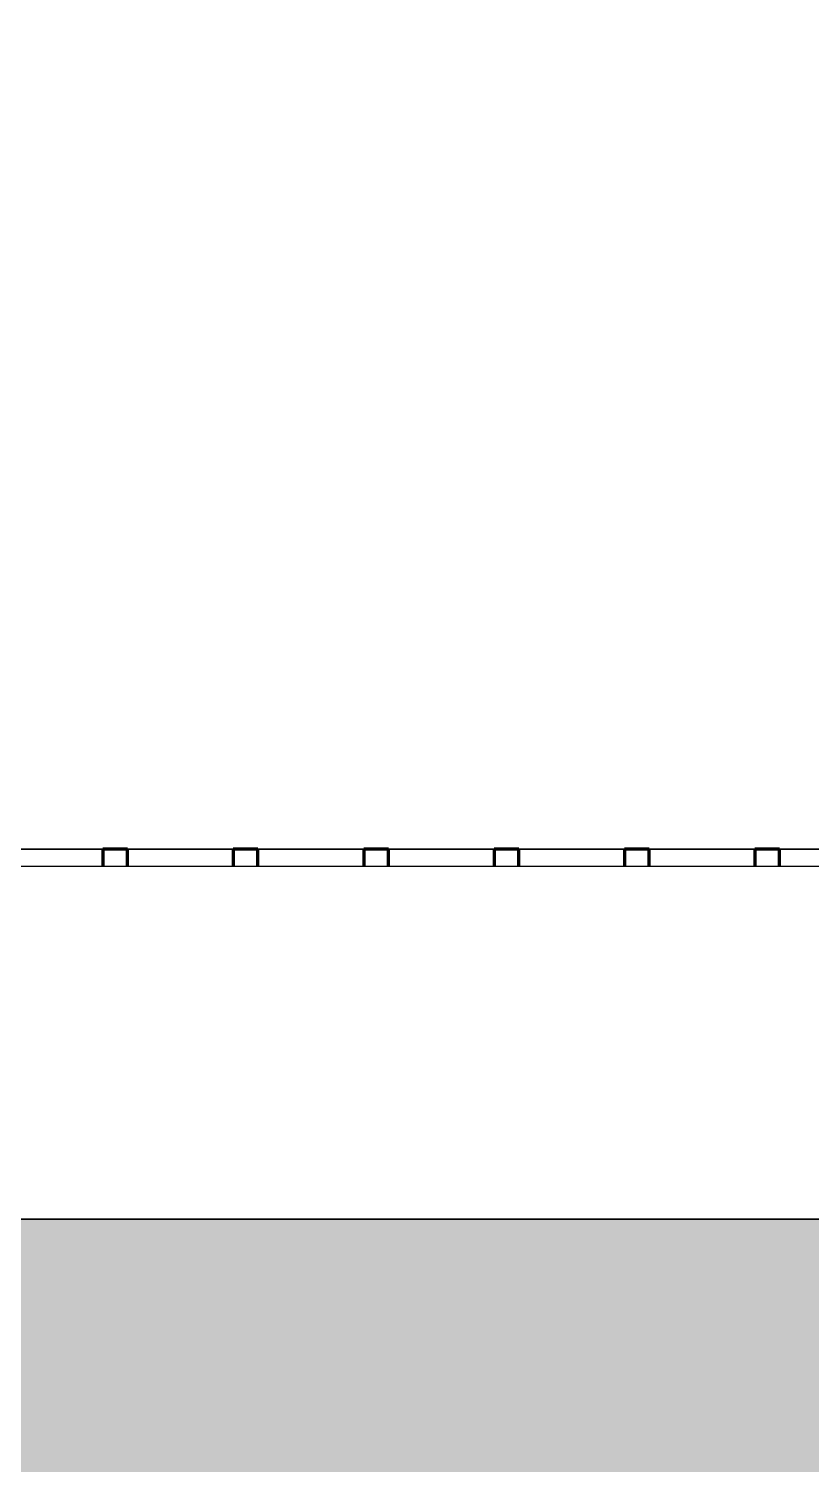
# Model space of a CAD drawing. Header units: millimetres. Extents: x -4391136 to -1798569, y -886572 to -291056.
# Drawn here: x -2112358.9 to -2112136.9, y -394760 to -394352.7 of the extents above; entities that cross this region are included whole.
import ezdxf

# ---------------------------------------------------------------- set-up
doc = ezdxf.new("R2010")
doc.units = ezdxf.units.MM
doc.set_wipeout_variables(frame=1)
for name, color, linetype in [('000 - CONCRETE_COL_CUT_COLOR_1', 7, 'Continuous'), ('000 - CONCRETE_COL_CUT_COLOR_5', 7, 'Continuous'), ('000 - CONCRETE_COL_HATCH_', 7, 'Continuous'), ('000 - CONCRETE_COL_WIPEOUT_', 7, 'Continuous'), ('000 - CONCRETE_WALL_MAIN_COLOR_1', 7, 'Continuous')]:
    doc.layers.add(name, color=color, linetype=linetype)

# ---------------------------------------------------------------- blocks, each defined once
blk = doc.blocks.new('DPA_Drainage Gutter_Landscape PP17_REV B - DPA_Drainage Gutter_Landscape PP17_REV B-36085769-ENTRANCE 2 - ENLARGE ELEVATION 2')
at = {"layer": '000 - CONCRETE_WALL_MAIN_COLOR_1', "color": 7}
for p, q in [((-494441.29, 101245), (-495036.26, 101245)), ((-495032.89, 101245), (-494437.91, 101245)), ((-494844.87, 101245), (-494846.11, 101245)), ((-494846.11, 101245), (-494816.11, 101245)), ((-494814.64, 101245), (-494844.63, 101245)), ((-494843.1, 101245), (-494844.57, 101245)), ((-494814.58, 101245), (-494844.57, 101245)), ((-494813.63, 101245), (-494843.1, 101245)), ((-494816.11, 101245), (-494814.64, 101245)), ((-494813.63, 101245), (-494814.58, 101245)), ((-494807.64, 101245), (-494809.11, 101245)), ((-494809.11, 101245), (-494779.12, 101245)), ((-494777.64, 101245), (-494807.64, 101245)), ((-494806.1, 101245), (-494807.58, 101245)), ((-494807.58, 101245), (-494777.58, 101245)), ((-494806.1, 101245), (-494776.1, 101245)), ((-494779.12, 101245), (-494777.64, 101245)), ((-494776.1, 101245), (-494777.58, 101245)), ((-494770.64, 101245), (-494772.12, 101245)), ((-494772.12, 101245), (-494742.12, 101245)), ((-494740.64, 101245), (-494770.64, 101245)), ((-494769.1, 101245), (-494770.58, 101245)), ((-494740.58, 101245), (-494770.58, 101245)), ((-494739.1, 101245), (-494769.1, 101245)), ((-494742.12, 101245), (-494740.64, 101245)), ((-494739.1, 101245), (-494740.58, 101245)), ((-494735.12, 101245), (-494705.12, 101245)), ((-494733.64, 101245), (-494735.12, 101245)), ((-494703.64, 101245), (-494733.64, 101245)), ((-494733.58, 101245), (-494732.1, 101245)), ((-494703.58, 101245), (-494733.58, 101245)), ((-494702.1, 101245), (-494732.1, 101245)), ((-494705.12, 101245), (-494703.64, 101245)), ((-494703.58, 101245), (-494702.1, 101245)), ((-494696.64, 101245), (-494698.12, 101245)), ((-494698.12, 101245), (-494668.12, 101245)), ((-494666.64, 101245), (-494696.64, 101245)), ((-494696.58, 101245), (-494666.58, 101245)), ((-494696.58, 101245), (-494695.1, 101245)), ((-494695.1, 101245), (-494665.1, 101245)), ((-494668.12, 101245), (-494666.64, 101245)), ((-494666.58, 101245), (-494665.1, 101245)), ((-494661.12, 101245), (-494631.12, 101245)), ((-494659.64, 101245), (-494661.12, 101245)), ((-494629.64, 101245), (-494659.64, 101245)), ((-494659.58, 101245), (-494658.1, 101245)), ((-494629.58, 101245), (-494659.58, 101245)), ((-494628.1, 101245), (-494658.1, 101245)), ((-494631.12, 101245), (-494629.64, 101245)), ((-494629.58, 101245), (-494628.1, 101245))]:
    blk.add_line(p, q, dxfattribs=at)
blk = doc.blocks.new('DPA_Drainage Gutter_Landscape PP17_REV B - DPA_Drainage Gutter_Landscape PP17_REV B-36085779-ENTRANCE 2 - ENLARGE ELEVATION 2')
at = {"layer": '000 - CONCRETE_WALL_MAIN_COLOR_1', "color": 7}
for p, q in [((-494446.99, 101245), (-494841.99, 101245)), ((-494841.99, 101245), (-494446.99, 101245)), ((-494446.99, 101245), (-494841.99, 101245)), ((-494841.99, 101245), (-494446.99, 101245)), ((-494446.99, 101245), (-494841.99, 101245)), ((-494841.99, 101245), (-494446.99, 101245)), ((-494446.99, 101245), (-494841.99, 101245)), ((-494841.99, 101245), (-494446.99, 101245)), ((-494446.99, 101245), (-494841.99, 101245)), ((-494841.99, 101245), (-494446.99, 101245)), ((-494446.99, 101245), (-494841.99, 101245)), ((-494841.99, 101245), (-494446.99, 101245)), ((-494446.99, 101245), (-494841.99, 101245)), ((-494841.99, 101245), (-494446.99, 101245)), ((-494446.99, 101245), (-494841.99, 101245)), ((-494841.99, 101245), (-494446.99, 101245)), ((-494446.99, 101245), (-494841.99, 101245)), ((-494841.99, 101245), (-494446.99, 101245)), ((-494446.99, 101245), (-494841.99, 101245)), ((-494841.99, 101245), (-494446.99, 101245)), ((-494446.99, 101245), (-494841.99, 101245)), ((-494841.99, 101245), (-494446.99, 101245)), ((-494446.99, 101245), (-494841.99, 101245)), ((-494841.99, 101245), (-494446.99, 101245)), ((-494446.99, 101245), (-494841.99, 101245)), ((-494841.99, 101245), (-494446.99, 101245)), ((-494446.99, 101245), (-494841.99, 101245)), ((-494841.99, 101245), (-494446.99, 101245)), ((-494446.99, 101245), (-494841.99, 101245)), ((-494841.99, 101245), (-494446.99, 101245)), ((-494645.49, 101245), (-494818.49, 101245)), ((-494818.49, 101245), (-494645.49, 101245)), ((-494818.49, 101245), (-494645.49, 101245)), ((-494645.49, 101245), (-494818.49, 101245)), ((-494645.49, 101245), (-494818.49, 101245)), ((-494818.49, 101245), (-494645.49, 101245)), ((-494645.49, 101245), (-494818.49, 101245)), ((-494818.49, 101245), (-494645.49, 101245)), ((-494645.49, 101245), (-494818.49, 101245)), ((-494818.49, 101245), (-494645.49, 101245)), ((-494645.49, 101245), (-494818.49, 101245)), ((-494818.49, 101245), (-494645.49, 101245)), ((-494645.49, 101245), (-494818.49, 101245)), ((-494818.49, 101245), (-494645.49, 101245)), ((-494645.49, 101245), (-494818.49, 101245)), ((-494818.49, 101245), (-494645.49, 101245)), ((-494645.49, 101245), (-494818.49, 101245)), ((-494818.49, 101245), (-494645.49, 101245)), ((-494818.49, 101245), (-494645.49, 101245)), ((-494645.49, 101245), (-494818.49, 101245)), ((-494818.49, 101245), (-494645.49, 101245)), ((-494645.49, 101245), (-494818.49, 101245)), ((-494818.49, 101245), (-494645.49, 101245)), ((-494645.49, 101245), (-494818.49, 101245)), ((-494818.49, 101245), (-494645.49, 101245)), ((-494645.49, 101245), (-494818.49, 101245)), ((-494818.49, 101245), (-494645.49, 101245)), ((-494645.49, 101245), (-494818.49, 101245)), ((-494818.49, 101245), (-494645.49, 101245)), ((-494645.49, 101245), (-494818.49, 101245)), ((-494818.49, 101245), (-494645.49, 101245)), ((-494645.49, 101245), (-494818.49, 101245)), ((-494645.49, 101245), (-494818.49, 101245)), ((-494818.49, 101245), (-494645.49, 101245)), ((-494818.49, 101245), (-494645.49, 101245)), ((-494645.49, 101245), (-494818.49, 101245)), ((-494645.49, 101245), (-494818.49, 101245)), ((-494818.49, 101245), (-494645.49, 101245)), ((-494645.49, 101245), (-494818.49, 101245)), ((-494818.49, 101245), (-494645.49, 101245)), ((-494645.49, 101245), (-494818.49, 101245)), ((-494818.49, 101245), (-494645.49, 101245)), ((-494645.49, 101245), (-494818.49, 101245)), ((-494818.49, 101245), (-494645.49, 101245)), ((-494645.49, 101245), (-494818.49, 101245)), ((-494818.49, 101245), (-494645.49, 101245)), ((-494645.49, 101245), (-494818.49, 101245)), ((-494818.49, 101245), (-494645.49, 101245)), ((-494645.49, 101245), (-494818.49, 101245)), ((-494818.49, 101245), (-494645.49, 101245)), ((-494818.49, 101245), (-494645.49, 101245)), ((-494645.49, 101245), (-494818.49, 101245)), ((-494818.49, 101245), (-494645.49, 101245)), ((-494645.49, 101245), (-494818.49, 101245)), ((-494818.49, 101245), (-494645.49, 101245)), ((-494645.49, 101245), (-494818.49, 101245)), ((-494818.49, 101245), (-494645.49, 101245)), ((-494645.49, 101245), (-494818.49, 101245)), ((-494818.49, 101245), (-494645.49, 101245)), ((-494645.49, 101245), (-494818.49, 101245)), ((-494818.49, 101245), (-494645.49, 101245)), ((-494645.49, 101245), (-494818.49, 101245)), ((-494818.49, 101245), (-494645.49, 101245)), ((-494645.49, 101245), (-494818.49, 101245)), ((-494645.49, 101245), (-494818.49, 101245)), ((-494818.49, 101245), (-494645.49, 101245)), ((-494818.49, 101245), (-494645.49, 101245)), ((-494645.49, 101245), (-494818.49, 101245)), ((-494645.49, 101245), (-494818.49, 101245)), ((-494818.49, 101245), (-494645.49, 101245)), ((-494645.49, 101245), (-494818.49, 101245)), ((-494818.49, 101245), (-494645.49, 101245)), ((-494645.49, 101245), (-494818.49, 101245)), ((-494818.49, 101245), (-494645.49, 101245)), ((-494645.49, 101245), (-494818.49, 101245)), ((-494818.49, 101245), (-494645.49, 101245)), ((-494645.49, 101245), (-494818.49, 101245)), ((-494818.49, 101245), (-494645.49, 101245)), ((-494645.49, 101245), (-494818.49, 101245)), ((-494818.49, 101245), (-494645.49, 101245)), ((-494645.49, 101245), (-494818.49, 101245)), ((-494818.49, 101245), (-494645.49, 101245)), ((-494818.49, 101245), (-494645.49, 101245)), ((-494645.49, 101245), (-494818.49, 101245)), ((-494818.49, 101245), (-494645.49, 101245)), ((-494645.49, 101245), (-494818.49, 101245)), ((-494818.49, 101245), (-494645.49, 101245)), ((-494645.49, 101245), (-494818.49, 101245)), ((-494818.49, 101245), (-494645.49, 101245)), ((-494645.49, 101245), (-494818.49, 101245)), ((-494818.49, 101245), (-494645.49, 101245)), ((-494645.49, 101245), (-494818.49, 101245)), ((-494818.49, 101245), (-494645.49, 101245)), ((-494645.49, 101245), (-494818.49, 101245)), ((-494818.49, 101245), (-494645.49, 101245)), ((-494645.49, 101245), (-494818.49, 101245)), ((-494645.49, 101245), (-494818.49, 101245)), ((-494818.49, 101245), (-494645.49, 101245)), ((-494818.49, 101245), (-494645.49, 101245)), ((-494645.49, 101245), (-494818.49, 101245)), ((-494645.49, 101245), (-494818.49, 101245)), ((-494818.49, 101245), (-494645.49, 101245)), ((-494645.49, 101245), (-494818.49, 101245)), ((-494818.49, 101245), (-494645.49, 101245)), ((-494645.49, 101245), (-494818.49, 101245)), ((-494818.49, 101245), (-494645.49, 101245)), ((-494645.49, 101245), (-494818.49, 101245)), ((-494818.49, 101245), (-494645.49, 101245)), ((-494645.49, 101245), (-494818.49, 101245)), ((-494818.49, 101245), (-494645.49, 101245)), ((-494645.49, 101245), (-494818.49, 101245)), ((-494818.49, 101245), (-494645.49, 101245)), ((-494645.49, 101245), (-494818.49, 101245)), ((-494818.49, 101245), (-494645.49, 101245)), ((-494818.49, 101245), (-494645.49, 101245)), ((-494645.49, 101245), (-494818.49, 101245)), ((-494818.49, 101245), (-494645.49, 101245)), ((-494645.49, 101245), (-494818.49, 101245)), ((-494818.49, 101245), (-494645.49, 101245)), ((-494645.49, 101245), (-494818.49, 101245)), ((-494818.49, 101245), (-494645.49, 101245)), ((-494645.49, 101245), (-494818.49, 101245)), ((-494818.49, 101245), (-494645.49, 101245)), ((-494645.49, 101245), (-494818.49, 101245)), ((-494818.49, 101245), (-494645.49, 101245)), ((-494645.49, 101245), (-494818.49, 101245)), ((-494818.49, 101245), (-494645.49, 101245)), ((-494645.49, 101245), (-494818.49, 101245)), ((-494645.49, 101245), (-494818.49, 101245)), ((-494818.49, 101245), (-494645.49, 101245)), ((-494818.49, 101245), (-494645.49, 101245)), ((-494645.49, 101245), (-494818.49, 101245)), ((-494645.49, 101245), (-494818.49, 101245)), ((-494818.49, 101245), (-494645.49, 101245)), ((-494645.49, 101245), (-494818.49, 101245)), ((-494818.49, 101245), (-494645.49, 101245)), ((-494645.49, 101245), (-494818.49, 101245)), ((-494818.49, 101245), (-494645.49, 101245)), ((-494645.49, 101245), (-494818.49, 101245)), ((-494818.49, 101245), (-494645.49, 101245)), ((-494645.49, 101245), (-494818.49, 101245)), ((-494818.49, 101245), (-494645.49, 101245)), ((-494645.49, 101245), (-494818.49, 101245)), ((-494818.49, 101245), (-494645.49, 101245)), ((-494645.49, 101245), (-494818.49, 101245)), ((-494818.49, 101245), (-494645.49, 101245)), ((-494818.49, 101245), (-494645.49, 101245)), ((-494645.49, 101245), (-494818.49, 101245)), ((-494818.49, 101245), (-494645.49, 101245)), ((-494645.49, 101245), (-494818.49, 101245)), ((-494818.49, 101245), (-494645.49, 101245)), ((-494645.49, 101245), (-494818.49, 101245)), ((-494818.49, 101245), (-494645.49, 101245)), ((-494645.49, 101245), (-494818.49, 101245)), ((-494818.49, 101245), (-494645.49, 101245)), ((-494645.49, 101245), (-494818.49, 101245)), ((-494818.49, 101245), (-494645.49, 101245)), ((-494645.49, 101245), (-494818.49, 101245)), ((-494818.49, 101245), (-494645.49, 101245)), ((-494645.49, 101245), (-494818.49, 101245)), ((-494645.49, 101245), (-494818.49, 101245)), ((-494818.49, 101245), (-494645.49, 101245)), ((-494818.49, 101245), (-494645.49, 101245)), ((-494645.49, 101245), (-494818.49, 101245)), ((-494645.49, 101245), (-494818.49, 101245)), ((-494818.49, 101245), (-494645.49, 101245)), ((-494645.49, 101245), (-494818.49, 101245)), ((-494818.49, 101245), (-494645.49, 101245)), ((-494645.49, 101245), (-494818.49, 101245)), ((-494818.49, 101245), (-494645.49, 101245)), ((-494645.49, 101245), (-494818.49, 101245)), ((-494818.49, 101245), (-494645.49, 101245)), ((-494645.49, 101245), (-494818.49, 101245)), ((-494818.49, 101245), (-494645.49, 101245)), ((-494645.49, 101245), (-494818.49, 101245)), ((-494818.49, 101245), (-494645.49, 101245)), ((-494645.49, 101245), (-494818.49, 101245)), ((-494818.49, 101245), (-494645.49, 101245)), ((-494818.49, 101245), (-494645.49, 101245)), ((-494645.49, 101245), (-494818.49, 101245)), ((-494818.49, 101245), (-494645.49, 101245)), ((-494645.49, 101245), (-494818.49, 101245)), ((-494818.49, 101245), (-494645.49, 101245)), ((-494645.49, 101245), (-494818.49, 101245)), ((-494818.49, 101245), (-494645.49, 101245)), ((-494645.49, 101245), (-494818.49, 101245)), ((-494818.49, 101245), (-494645.49, 101245)), ((-494645.49, 101245), (-494818.49, 101245)), ((-494818.49, 101245), (-494645.49, 101245)), ((-494645.49, 101245), (-494818.49, 101245)), ((-494818.49, 101245), (-494645.49, 101245)), ((-494645.49, 101245), (-494818.49, 101245)), ((-494645.49, 101245), (-494818.49, 101245)), ((-494818.49, 101245), (-494645.49, 101245)), ((-494818.49, 101245), (-494645.49, 101245)), ((-494645.49, 101245), (-494818.49, 101245)), ((-494645.49, 101245), (-494818.49, 101245)), ((-494818.49, 101245), (-494645.49, 101245)), ((-494645.49, 101245), (-494818.49, 101245)), ((-494818.49, 101245), (-494645.49, 101245)), ((-494645.49, 101245), (-494818.49, 101245)), ((-494818.49, 101245), (-494645.49, 101245)), ((-494645.49, 101245), (-494818.49, 101245)), ((-494818.49, 101245), (-494645.49, 101245)), ((-494645.49, 101245), (-494818.49, 101245)), ((-494818.49, 101245), (-494645.49, 101245)), ((-494645.49, 101245), (-494818.49, 101245)), ((-494818.49, 101245), (-494645.49, 101245)), ((-494645.49, 101245), (-494818.49, 101245)), ((-494818.49, 101245), (-494645.49, 101245)), ((-494818.49, 101245), (-494645.49, 101245)), ((-494645.49, 101245), (-494818.49, 101245)), ((-494818.49, 101245), (-494645.49, 101245)), ((-494645.49, 101245), (-494818.49, 101245)), ((-494818.49, 101245), (-494645.49, 101245)), ((-494645.49, 101245), (-494818.49, 101245)), ((-494818.49, 101245), (-494645.49, 101245)), ((-494645.49, 101245), (-494818.49, 101245)), ((-494818.49, 101245), (-494645.49, 101245)), ((-494645.49, 101245), (-494818.49, 101245)), ((-494818.49, 101245), (-494645.49, 101245)), ((-494645.49, 101245), (-494818.49, 101245)), ((-494818.49, 101245), (-494645.49, 101245)), ((-494645.49, 101245), (-494818.49, 101245)), ((-494645.49, 101245), (-494818.49, 101245)), ((-494818.49, 101245), (-494645.49, 101245)), ((-494818.49, 101245), (-494645.49, 101245)), ((-494645.49, 101245), (-494818.49, 101245)), ((-494645.49, 101245), (-494818.49, 101245)), ((-494818.49, 101245), (-494645.49, 101245)), ((-494645.49, 101245), (-494818.49, 101245)), ((-494818.49, 101245), (-494645.49, 101245)), ((-494645.49, 101245), (-494818.49, 101245)), ((-494818.49, 101245), (-494645.49, 101245)), ((-494645.49, 101245), (-494818.49, 101245)), ((-494818.49, 101245), (-494645.49, 101245)), ((-494645.49, 101245), (-494818.49, 101245)), ((-494818.49, 101245), (-494645.49, 101245)), ((-494645.49, 101245), (-494818.49, 101245)), ((-494818.49, 101245), (-494645.49, 101245)), ((-494645.49, 101245), (-494818.49, 101245)), ((-494818.49, 101245), (-494645.49, 101245)), ((-494818.49, 101245), (-494645.49, 101245)), ((-494645.49, 101245), (-494818.49, 101245)), ((-494818.49, 101245), (-494645.49, 101245)), ((-494645.49, 101245), (-494818.49, 101245)), ((-494818.49, 101245), (-494645.49, 101245)), ((-494645.49, 101245), (-494818.49, 101245)), ((-494818.49, 101245), (-494645.49, 101245)), ((-494645.49, 101245), (-494818.49, 101245)), ((-494818.49, 101245), (-494645.49, 101245)), ((-494645.49, 101245), (-494818.49, 101245)), ((-494818.49, 101245), (-494645.49, 101245)), ((-494645.49, 101245), (-494818.49, 101245)), ((-494818.49, 101245), (-494645.49, 101245)), ((-494645.49, 101245), (-494818.49, 101245)), ((-494645.49, 101245), (-494818.49, 101245)), ((-494818.49, 101245), (-494645.49, 101245)), ((-494818.49, 101245), (-494645.49, 101245)), ((-494645.49, 101245), (-494818.49, 101245)), ((-494645.49, 101245), (-494818.49, 101245)), ((-494818.49, 101245), (-494645.49, 101245)), ((-494645.49, 101245), (-494818.49, 101245)), ((-494818.49, 101245), (-494645.49, 101245)), ((-494645.49, 101245), (-494818.49, 101245)), ((-494818.49, 101245), (-494645.49, 101245)), ((-494645.49, 101245), (-494818.49, 101245)), ((-494818.49, 101245), (-494645.49, 101245)), ((-494645.49, 101245), (-494818.49, 101245)), ((-494818.49, 101245), (-494645.49, 101245)), ((-494645.49, 101245), (-494818.49, 101245)), ((-494818.49, 101245), (-494645.49, 101245)), ((-494645.49, 101245), (-494818.49, 101245)), ((-494818.49, 101245), (-494645.49, 101245)), ((-494818.49, 101245), (-494645.49, 101245)), ((-494645.49, 101245), (-494818.49, 101245)), ((-494818.49, 101245), (-494645.49, 101245)), ((-494645.49, 101245), (-494818.49, 101245)), ((-494818.49, 101245), (-494645.49, 101245)), ((-494645.49, 101245), (-494818.49, 101245)), ((-494818.49, 101245), (-494645.49, 101245)), ((-494645.49, 101245), (-494818.49, 101245)), ((-494818.49, 101245), (-494645.49, 101245)), ((-494645.49, 101245), (-494818.49, 101245)), ((-494818.49, 101245), (-494645.49, 101245)), ((-494645.49, 101245), (-494818.49, 101245)), ((-494818.49, 101245), (-494645.49, 101245)), ((-494645.49, 101245), (-494818.49, 101245)), ((-494645.49, 101245), (-494818.49, 101245)), ((-494818.49, 101245), (-494645.49, 101245)), ((-494818.49, 101245), (-494645.49, 101245)), ((-494645.49, 101245), (-494818.49, 101245)), ((-494645.49, 101245), (-494818.49, 101245)), ((-494818.49, 101245), (-494645.49, 101245)), ((-494645.49, 101245), (-494818.49, 101245)), ((-494818.49, 101245), (-494645.49, 101245)), ((-494645.49, 101245), (-494818.49, 101245)), ((-494818.49, 101245), (-494645.49, 101245)), ((-494645.49, 101245), (-494818.49, 101245)), ((-494818.49, 101245), (-494645.49, 101245)), ((-494645.49, 101245), (-494818.49, 101245)), ((-494818.49, 101245), (-494645.49, 101245)), ((-494645.49, 101245), (-494818.49, 101245)), ((-494818.49, 101245), (-494645.49, 101245)), ((-494645.49, 101245), (-494818.49, 101245)), ((-494818.49, 101245), (-494645.49, 101245)), ((-494818.49, 101245), (-494645.49, 101245)), ((-494645.49, 101245), (-494818.49, 101245)), ((-494818.49, 101245), (-494645.49, 101245)), ((-494645.49, 101245), (-494818.49, 101245)), ((-494818.49, 101245), (-494645.49, 101245)), ((-494645.49, 101245), (-494818.49, 101245)), ((-494818.49, 101245), (-494645.49, 101245)), ((-494645.49, 101245), (-494818.49, 101245)), ((-494818.49, 101245), (-494645.49, 101245)), ((-494645.49, 101245), (-494818.49, 101245)), ((-494818.49, 101245), (-494645.49, 101245)), ((-494645.49, 101245), (-494818.49, 101245)), ((-494818.49, 101245), (-494645.49, 101245)), ((-494645.49, 101245), (-494818.49, 101245)), ((-494645.49, 101245), (-494818.49, 101245)), ((-494818.49, 101245), (-494645.49, 101245)), ((-494818.49, 101245), (-494645.49, 101245)), ((-494645.49, 101245), (-494818.49, 101245)), ((-494645.49, 101245), (-494818.49, 101245)), ((-494818.49, 101245), (-494645.49, 101245)), ((-494645.49, 101245), (-494818.49, 101245)), ((-494818.49, 101245), (-494645.49, 101245)), ((-494645.49, 101245), (-494818.49, 101245)), ((-494818.49, 101245), (-494645.49, 101245)), ((-494645.49, 101245), (-494818.49, 101245)), ((-494818.49, 101245), (-494645.49, 101245)), ((-494645.49, 101245), (-494818.49, 101245)), ((-494818.49, 101245), (-494645.49, 101245)), ((-494645.49, 101245), (-494818.49, 101245)), ((-494818.49, 101245), (-494645.49, 101245)), ((-494645.49, 101245), (-494818.49, 101245)), ((-494818.49, 101245), (-494645.49, 101245)), ((-494818.49, 101245), (-494645.49, 101245)), ((-494645.49, 101245), (-494818.49, 101245)), ((-494818.49, 101245), (-494645.49, 101245)), ((-494645.49, 101245), (-494818.49, 101245)), ((-494818.49, 101245), (-494645.49, 101245)), ((-494645.49, 101245), (-494818.49, 101245)), ((-494818.49, 101245), (-494645.49, 101245)), ((-494645.49, 101245), (-494818.49, 101245)), ((-494818.49, 101245), (-494645.49, 101245)), ((-494645.49, 101245), (-494818.49, 101245)), ((-494818.49, 101245), (-494645.49, 101245)), ((-494645.49, 101245), (-494818.49, 101245)), ((-494818.49, 101245), (-494645.49, 101245)), ((-494645.49, 101245), (-494818.49, 101245)), ((-494645.49, 101245), (-494818.49, 101245)), ((-494818.49, 101245), (-494645.49, 101245)), ((-494818.49, 101245), (-494645.49, 101245)), ((-494645.49, 101245), (-494818.49, 101245)), ((-494645.49, 101245), (-494818.49, 101245)), ((-494645.49, 101245), (-494818.49, 101245)), ((-494645.49, 101245), (-494818.49, 101245)), ((-494645.49, 101245), (-494818.49, 101245)), ((-494645.49, 101245), (-494818.49, 101245)), ((-494645.49, 101245), (-494818.49, 101245)), ((-494645.49, 101245), (-494818.49, 101245)), ((-494645.49, 101245), (-494818.49, 101245)), ((-494645.49, 101245), (-494818.49, 101245)), ((-494645.49, 101245), (-494818.49, 101245)), ((-494645.49, 101245), (-494818.49, 101245)), ((-494645.49, 101245), (-494818.49, 101245)), ((-494645.49, 101245), (-494818.49, 101245)), ((-494645.49, 101245), (-494818.49, 101245)), ((-494818.49, 101245), (-494645.49, 101245)), ((-494818.49, 101245), (-494645.49, 101245)), ((-494818.49, 101245), (-494645.49, 101245)), ((-494818.49, 101245), (-494645.49, 101245)), ((-494818.49, 101245), (-494645.49, 101245)), ((-494818.49, 101245), (-494645.49, 101245)), ((-494818.49, 101245), (-494645.49, 101245)), ((-494818.49, 101245), (-494645.49, 101245)), ((-494818.49, 101245), (-494645.49, 101245)), ((-494818.49, 101245), (-494645.49, 101245)), ((-494818.49, 101245), (-494645.49, 101245)), ((-494818.49, 101245), (-494645.49, 101245)), ((-494818.49, 101245), (-494645.49, 101245)), ((-494818.49, 101245), (-494645.49, 101245)), ((-494645.49, 101245), (-494818.49, 101245)), ((-494818.49, 101245), (-494645.49, 101245)), ((-494818.49, 101245), (-494645.49, 101245)), ((-494645.49, 101245), (-494818.49, 101245)), ((-494645.49, 101245), (-494818.49, 101245)), ((-494645.49, 101245), (-494818.49, 101245)), ((-494645.49, 101245), (-494818.49, 101245)), ((-494645.49, 101245), (-494818.49, 101245)), ((-494645.49, 101245), (-494818.49, 101245)), ((-494645.49, 101245), (-494818.49, 101245)), ((-494645.49, 101245), (-494818.49, 101245)), ((-494645.49, 101245), (-494818.49, 101245)), ((-494645.49, 101245), (-494818.49, 101245)), ((-494645.49, 101245), (-494818.49, 101245)), ((-494645.49, 101245), (-494818.49, 101245)), ((-494645.49, 101245), (-494818.49, 101245)), ((-494645.49, 101245), (-494818.49, 101245)), ((-494645.49, 101245), (-494818.49, 101245)), ((-494818.49, 101245), (-494645.49, 101245)), ((-494818.49, 101245), (-494645.49, 101245)), ((-494818.49, 101245), (-494645.49, 101245)), ((-494818.49, 101245), (-494645.49, 101245)), ((-494818.49, 101245), (-494645.49, 101245)), ((-494818.49, 101245), (-494645.49, 101245)), ((-494818.49, 101245), (-494645.49, 101245)), ((-494818.49, 101245), (-494645.49, 101245)), ((-494818.49, 101245), (-494645.49, 101245)), ((-494818.49, 101245), (-494645.49, 101245)), ((-494818.49, 101245), (-494645.49, 101245)), ((-494818.49, 101245), (-494645.49, 101245)), ((-494818.49, 101245), (-494645.49, 101245)), ((-494818.49, 101245), (-494645.49, 101245)), ((-494645.49, 101245), (-494818.49, 101245)), ((-494818.49, 101245), (-494645.49, 101245)), ((-494818.49, 101245), (-494645.49, 101245)), ((-494645.49, 101245), (-494818.49, 101245)), ((-494645.49, 101245), (-494818.49, 101245)), ((-494645.49, 101245), (-494818.49, 101245)), ((-494645.49, 101245), (-494818.49, 101245)), ((-494645.49, 101245), (-494818.49, 101245)), ((-494645.49, 101245), (-494818.49, 101245)), ((-494645.49, 101245), (-494818.49, 101245)), ((-494645.49, 101245), (-494818.49, 101245)), ((-494645.49, 101245), (-494818.49, 101245)), ((-494645.49, 101245), (-494818.49, 101245)), ((-494645.49, 101245), (-494818.49, 101245)), ((-494645.49, 101245), (-494818.49, 101245)), ((-494645.49, 101245), (-494818.49, 101245)), ((-494645.49, 101245), (-494818.49, 101245)), ((-494645.49, 101245), (-494818.49, 101245)), ((-494818.49, 101245), (-494645.49, 101245)), ((-494818.49, 101245), (-494645.49, 101245)), ((-494818.49, 101245), (-494645.49, 101245)), ((-494818.49, 101245), (-494645.49, 101245)), ((-494818.49, 101245), (-494645.49, 101245)), ((-494818.49, 101245), (-494645.49, 101245)), ((-494818.49, 101245), (-494645.49, 101245)), ((-494818.49, 101245), (-494645.49, 101245)), ((-494818.49, 101245), (-494645.49, 101245)), ((-494818.49, 101245), (-494645.49, 101245)), ((-494818.49, 101245), (-494645.49, 101245)), ((-494818.49, 101245), (-494645.49, 101245)), ((-494818.49, 101245), (-494645.49, 101245)), ((-494818.49, 101245), (-494645.49, 101245)), ((-494645.49, 101245), (-494818.49, 101245)), ((-494818.49, 101245), (-494645.49, 101245)), ((-494818.49, 101245), (-494645.49, 101245)), ((-494645.49, 101245), (-494818.49, 101245)), ((-494645.49, 101245), (-494818.49, 101245)), ((-494645.49, 101245), (-494818.49, 101245)), ((-494645.49, 101245), (-494818.49, 101245)), ((-494645.49, 101245), (-494818.49, 101245)), ((-494645.49, 101245), (-494818.49, 101245)), ((-494645.49, 101245), (-494818.49, 101245)), ((-494645.49, 101245), (-494818.49, 101245)), ((-494645.49, 101245), (-494818.49, 101245)), ((-494645.49, 101245), (-494818.49, 101245)), ((-494645.49, 101245), (-494818.49, 101245)), ((-494645.49, 101245), (-494818.49, 101245)), ((-494645.49, 101245), (-494818.49, 101245)), ((-494645.49, 101245), (-494818.49, 101245)), ((-494645.49, 101245), (-494818.49, 101245)), ((-494818.49, 101245), (-494645.49, 101245)), ((-494818.49, 101245), (-494645.49, 101245)), ((-494818.49, 101245), (-494645.49, 101245)), ((-494818.49, 101245), (-494645.49, 101245)), ((-494818.49, 101245), (-494645.49, 101245)), ((-494818.49, 101245), (-494645.49, 101245)), ((-494818.49, 101245), (-494645.49, 101245)), ((-494818.49, 101245), (-494645.49, 101245)), ((-494818.49, 101245), (-494645.49, 101245)), ((-494818.49, 101245), (-494645.49, 101245)), ((-494818.49, 101245), (-494645.49, 101245)), ((-494818.49, 101245), (-494645.49, 101245)), ((-494818.49, 101245), (-494645.49, 101245)), ((-494818.49, 101245), (-494645.49, 101245)), ((-494465.49, 101245), (-494638.49, 101245)), ((-494638.49, 101245), (-494465.49, 101245)), ((-494638.49, 101245), (-494465.49, 101245)), ((-494465.49, 101245), (-494638.49, 101245)), ((-494465.49, 101245), (-494638.49, 101245)), ((-494638.49, 101245), (-494465.49, 101245)), ((-494465.49, 101245), (-494638.49, 101245)), ((-494638.49, 101245), (-494465.49, 101245)), ((-494465.49, 101245), (-494638.49, 101245)), ((-494638.49, 101245), (-494465.49, 101245)), ((-494465.49, 101245), (-494638.49, 101245)), ((-494638.49, 101245), (-494465.49, 101245)), ((-494465.49, 101245), (-494638.49, 101245)), ((-494638.49, 101245), (-494465.49, 101245)), ((-494465.49, 101245), (-494638.49, 101245)), ((-494638.49, 101245), (-494465.49, 101245)), ((-494465.49, 101245), (-494638.49, 101245)), ((-494638.49, 101245), (-494465.49, 101245)), ((-494638.49, 101245), (-494465.49, 101245)), ((-494465.49, 101245), (-494638.49, 101245)), ((-494638.49, 101245), (-494465.49, 101245)), ((-494465.49, 101245), (-494638.49, 101245)), ((-494638.49, 101245), (-494465.49, 101245)), ((-494465.49, 101245), (-494638.49, 101245)), ((-494638.49, 101245), (-494465.49, 101245)), ((-494465.49, 101245), (-494638.49, 101245)), ((-494638.49, 101245), (-494465.49, 101245)), ((-494465.49, 101245), (-494638.49, 101245)), ((-494638.49, 101245), (-494465.49, 101245)), ((-494465.49, 101245), (-494638.49, 101245)), ((-494638.49, 101245), (-494465.49, 101245)), ((-494465.49, 101245), (-494638.49, 101245)), ((-494465.49, 101245), (-494638.49, 101245)), ((-494638.49, 101245), (-494465.49, 101245)), ((-494638.49, 101245), (-494465.49, 101245)), ((-494465.49, 101245), (-494638.49, 101245)), ((-494465.49, 101245), (-494638.49, 101245)), ((-494638.49, 101245), (-494465.49, 101245)), ((-494465.49, 101245), (-494638.49, 101245)), ((-494638.49, 101245), (-494465.49, 101245)), ((-494465.49, 101245), (-494638.49, 101245)), ((-494638.49, 101245), (-494465.49, 101245)), ((-494465.49, 101245), (-494638.49, 101245)), ((-494638.49, 101245), (-494465.49, 101245)), ((-494465.49, 101245), (-494638.49, 101245)), ((-494638.49, 101245), (-494465.49, 101245)), ((-494465.49, 101245), (-494638.49, 101245)), ((-494638.49, 101245), (-494465.49, 101245)), ((-494465.49, 101245), (-494638.49, 101245)), ((-494638.49, 101245), (-494465.49, 101245)), ((-494638.49, 101245), (-494465.49, 101245)), ((-494465.49, 101245), (-494638.49, 101245)), ((-494638.49, 101245), (-494465.49, 101245)), ((-494465.49, 101245), (-494638.49, 101245)), ((-494638.49, 101245), (-494465.49, 101245)), ((-494465.49, 101245), (-494638.49, 101245)), ((-494638.49, 101245), (-494465.49, 101245)), ((-494465.49, 101245), (-494638.49, 101245)), ((-494638.49, 101245), (-494465.49, 101245)), ((-494465.49, 101245), (-494638.49, 101245)), ((-494638.49, 101245), (-494465.49, 101245)), ((-494465.49, 101245), (-494638.49, 101245)), ((-494638.49, 101245), (-494465.49, 101245)), ((-494465.49, 101245), (-494638.49, 101245)), ((-494465.49, 101245), (-494638.49, 101245)), ((-494638.49, 101245), (-494465.49, 101245)), ((-494638.49, 101245), (-494465.49, 101245)), ((-494465.49, 101245), (-494638.49, 101245)), ((-494465.49, 101245), (-494638.49, 101245)), ((-494638.49, 101245), (-494465.49, 101245)), ((-494465.49, 101245), (-494638.49, 101245)), ((-494638.49, 101245), (-494465.49, 101245)), ((-494465.49, 101245), (-494638.49, 101245)), ((-494638.49, 101245), (-494465.49, 101245)), ((-494465.49, 101245), (-494638.49, 101245)), ((-494638.49, 101245), (-494465.49, 101245)), ((-494465.49, 101245), (-494638.49, 101245)), ((-494638.49, 101245), (-494465.49, 101245)), ((-494465.49, 101245), (-494638.49, 101245)), ((-494638.49, 101245), (-494465.49, 101245)), ((-494465.49, 101245), (-494638.49, 101245)), ((-494638.49, 101245), (-494465.49, 101245)), ((-494638.49, 101245), (-494465.49, 101245)), ((-494465.49, 101245), (-494638.49, 101245)), ((-494638.49, 101245), (-494465.49, 101245)), ((-494465.49, 101245), (-494638.49, 101245)), ((-494638.49, 101245), (-494465.49, 101245)), ((-494465.49, 101245), (-494638.49, 101245)), ((-494638.49, 101245), (-494465.49, 101245)), ((-494465.49, 101245), (-494638.49, 101245)), ((-494638.49, 101245), (-494465.49, 101245)), ((-494465.49, 101245), (-494638.49, 101245)), ((-494638.49, 101245), (-494465.49, 101245)), ((-494465.49, 101245), (-494638.49, 101245)), ((-494638.49, 101245), (-494465.49, 101245)), ((-494465.49, 101245), (-494638.49, 101245)), ((-494465.49, 101245), (-494638.49, 101245)), ((-494638.49, 101245), (-494465.49, 101245)), ((-494638.49, 101245), (-494465.49, 101245)), ((-494465.49, 101245), (-494638.49, 101245)), ((-494465.49, 101245), (-494638.49, 101245)), ((-494638.49, 101245), (-494465.49, 101245)), ((-494465.49, 101245), (-494638.49, 101245)), ((-494638.49, 101245), (-494465.49, 101245)), ((-494465.49, 101245), (-494638.49, 101245)), ((-494638.49, 101245), (-494465.49, 101245)), ((-494465.49, 101245), (-494638.49, 101245)), ((-494638.49, 101245), (-494465.49, 101245)), ((-494465.49, 101245), (-494638.49, 101245)), ((-494638.49, 101245), (-494465.49, 101245)), ((-494465.49, 101245), (-494638.49, 101245)), ((-494638.49, 101245), (-494465.49, 101245)), ((-494465.49, 101245), (-494638.49, 101245)), ((-494638.49, 101245), (-494465.49, 101245)), ((-494638.49, 101245), (-494465.49, 101245)), ((-494465.49, 101245), (-494638.49, 101245)), ((-494638.49, 101245), (-494465.49, 101245)), ((-494465.49, 101245), (-494638.49, 101245)), ((-494638.49, 101245), (-494465.49, 101245)), ((-494465.49, 101245), (-494638.49, 101245)), ((-494638.49, 101245), (-494465.49, 101245)), ((-494465.49, 101245), (-494638.49, 101245)), ((-494638.49, 101245), (-494465.49, 101245)), ((-494465.49, 101245), (-494638.49, 101245)), ((-494638.49, 101245), (-494465.49, 101245)), ((-494465.49, 101245), (-494638.49, 101245)), ((-494638.49, 101245), (-494465.49, 101245)), ((-494465.49, 101245), (-494638.49, 101245)), ((-494465.49, 101245), (-494638.49, 101245)), ((-494638.49, 101245), (-494465.49, 101245)), ((-494638.49, 101245), (-494465.49, 101245)), ((-494465.49, 101245), (-494638.49, 101245)), ((-494465.49, 101245), (-494638.49, 101245)), ((-494638.49, 101245), (-494465.49, 101245)), ((-494465.49, 101245), (-494638.49, 101245)), ((-494638.49, 101245), (-494465.49, 101245)), ((-494465.49, 101245), (-494638.49, 101245)), ((-494638.49, 101245), (-494465.49, 101245)), ((-494465.49, 101245), (-494638.49, 101245)), ((-494638.49, 101245), (-494465.49, 101245)), ((-494465.49, 101245), (-494638.49, 101245)), ((-494638.49, 101245), (-494465.49, 101245)), ((-494465.49, 101245), (-494638.49, 101245)), ((-494638.49, 101245), (-494465.49, 101245)), ((-494465.49, 101245), (-494638.49, 101245)), ((-494638.49, 101245), (-494465.49, 101245)), ((-494638.49, 101245), (-494465.49, 101245)), ((-494465.49, 101245), (-494638.49, 101245)), ((-494638.49, 101245), (-494465.49, 101245)), ((-494465.49, 101245), (-494638.49, 101245)), ((-494638.49, 101245), (-494465.49, 101245)), ((-494465.49, 101245), (-494638.49, 101245)), ((-494638.49, 101245), (-494465.49, 101245)), ((-494465.49, 101245), (-494638.49, 101245)), ((-494638.49, 101245), (-494465.49, 101245)), ((-494465.49, 101245), (-494638.49, 101245)), ((-494638.49, 101245), (-494465.49, 101245)), ((-494465.49, 101245), (-494638.49, 101245)), ((-494638.49, 101245), (-494465.49, 101245)), ((-494465.49, 101245), (-494638.49, 101245)), ((-494465.49, 101245), (-494638.49, 101245)), ((-494638.49, 101245), (-494465.49, 101245)), ((-494638.49, 101245), (-494465.49, 101245)), ((-494465.49, 101245), (-494638.49, 101245)), ((-494465.49, 101245), (-494638.49, 101245)), ((-494638.49, 101245), (-494465.49, 101245)), ((-494465.49, 101245), (-494638.49, 101245)), ((-494638.49, 101245), (-494465.49, 101245)), ((-494465.49, 101245), (-494638.49, 101245)), ((-494638.49, 101245), (-494465.49, 101245)), ((-494465.49, 101245), (-494638.49, 101245)), ((-494638.49, 101245), (-494465.49, 101245)), ((-494465.49, 101245), (-494638.49, 101245)), ((-494638.49, 101245), (-494465.49, 101245)), ((-494465.49, 101245), (-494638.49, 101245)), ((-494638.49, 101245), (-494465.49, 101245)), ((-494465.49, 101245), (-494638.49, 101245)), ((-494638.49, 101245), (-494465.49, 101245)), ((-494638.49, 101245), (-494465.49, 101245)), ((-494465.49, 101245), (-494638.49, 101245)), ((-494638.49, 101245), (-494465.49, 101245)), ((-494465.49, 101245), (-494638.49, 101245)), ((-494638.49, 101245), (-494465.49, 101245)), ((-494465.49, 101245), (-494638.49, 101245)), ((-494638.49, 101245), (-494465.49, 101245)), ((-494465.49, 101245), (-494638.49, 101245)), ((-494638.49, 101245), (-494465.49, 101245)), ((-494465.49, 101245), (-494638.49, 101245)), ((-494638.49, 101245), (-494465.49, 101245)), ((-494465.49, 101245), (-494638.49, 101245)), ((-494638.49, 101245), (-494465.49, 101245)), ((-494465.49, 101245), (-494638.49, 101245)), ((-494465.49, 101245), (-494638.49, 101245)), ((-494638.49, 101245), (-494465.49, 101245)), ((-494638.49, 101245), (-494465.49, 101245)), ((-494465.49, 101245), (-494638.49, 101245)), ((-494465.49, 101245), (-494638.49, 101245)), ((-494638.49, 101245), (-494465.49, 101245)), ((-494465.49, 101245), (-494638.49, 101245)), ((-494638.49, 101245), (-494465.49, 101245)), ((-494465.49, 101245), (-494638.49, 101245)), ((-494638.49, 101245), (-494465.49, 101245)), ((-494465.49, 101245), (-494638.49, 101245)), ((-494638.49, 101245), (-494465.49, 101245)), ((-494465.49, 101245), (-494638.49, 101245)), ((-494638.49, 101245), (-494465.49, 101245)), ((-494465.49, 101245), (-494638.49, 101245)), ((-494638.49, 101245), (-494465.49, 101245)), ((-494465.49, 101245), (-494638.49, 101245)), ((-494638.49, 101245), (-494465.49, 101245)), ((-494638.49, 101245), (-494465.49, 101245)), ((-494465.49, 101245), (-494638.49, 101245)), ((-494638.49, 101245), (-494465.49, 101245)), ((-494465.49, 101245), (-494638.49, 101245)), ((-494638.49, 101245), (-494465.49, 101245)), ((-494465.49, 101245), (-494638.49, 101245)), ((-494638.49, 101245), (-494465.49, 101245)), ((-494465.49, 101245), (-494638.49, 101245)), ((-494638.49, 101245), (-494465.49, 101245)), ((-494465.49, 101245), (-494638.49, 101245)), ((-494638.49, 101245), (-494465.49, 101245)), ((-494465.49, 101245), (-494638.49, 101245)), ((-494638.49, 101245), (-494465.49, 101245)), ((-494465.49, 101245), (-494638.49, 101245)), ((-494465.49, 101245), (-494638.49, 101245)), ((-494638.49, 101245), (-494465.49, 101245)), ((-494638.49, 101245), (-494465.49, 101245)), ((-494465.49, 101245), (-494638.49, 101245)), ((-494465.49, 101245), (-494638.49, 101245)), ((-494638.49, 101245), (-494465.49, 101245)), ((-494465.49, 101245), (-494638.49, 101245)), ((-494638.49, 101245), (-494465.49, 101245)), ((-494465.49, 101245), (-494638.49, 101245)), ((-494638.49, 101245), (-494465.49, 101245)), ((-494465.49, 101245), (-494638.49, 101245)), ((-494638.49, 101245), (-494465.49, 101245)), ((-494465.49, 101245), (-494638.49, 101245)), ((-494638.49, 101245), (-494465.49, 101245)), ((-494465.49, 101245), (-494638.49, 101245)), ((-494638.49, 101245), (-494465.49, 101245)), ((-494465.49, 101245), (-494638.49, 101245)), ((-494638.49, 101245), (-494465.49, 101245)), ((-494638.49, 101245), (-494465.49, 101245)), ((-494465.49, 101245), (-494638.49, 101245)), ((-494638.49, 101245), (-494465.49, 101245)), ((-494465.49, 101245), (-494638.49, 101245)), ((-494638.49, 101245), (-494465.49, 101245)), ((-494465.49, 101245), (-494638.49, 101245)), ((-494638.49, 101245), (-494465.49, 101245)), ((-494465.49, 101245), (-494638.49, 101245)), ((-494638.49, 101245), (-494465.49, 101245)), ((-494465.49, 101245), (-494638.49, 101245)), ((-494638.49, 101245), (-494465.49, 101245)), ((-494465.49, 101245), (-494638.49, 101245)), ((-494638.49, 101245), (-494465.49, 101245)), ((-494465.49, 101245), (-494638.49, 101245)), ((-494465.49, 101245), (-494638.49, 101245)), ((-494638.49, 101245), (-494465.49, 101245)), ((-494638.49, 101245), (-494465.49, 101245)), ((-494465.49, 101245), (-494638.49, 101245)), ((-494465.49, 101245), (-494638.49, 101245)), ((-494638.49, 101245), (-494465.49, 101245)), ((-494465.49, 101245), (-494638.49, 101245)), ((-494638.49, 101245), (-494465.49, 101245)), ((-494465.49, 101245), (-494638.49, 101245)), ((-494638.49, 101245), (-494465.49, 101245)), ((-494465.49, 101245), (-494638.49, 101245)), ((-494638.49, 101245), (-494465.49, 101245)), ((-494465.49, 101245), (-494638.49, 101245)), ((-494638.49, 101245), (-494465.49, 101245)), ((-494465.49, 101245), (-494638.49, 101245)), ((-494638.49, 101245), (-494465.49, 101245)), ((-494465.49, 101245), (-494638.49, 101245)), ((-494638.49, 101245), (-494465.49, 101245)), ((-494638.49, 101245), (-494465.49, 101245)), ((-494465.49, 101245), (-494638.49, 101245)), ((-494638.49, 101245), (-494465.49, 101245)), ((-494465.49, 101245), (-494638.49, 101245)), ((-494638.49, 101245), (-494465.49, 101245)), ((-494465.49, 101245), (-494638.49, 101245)), ((-494638.49, 101245), (-494465.49, 101245)), ((-494465.49, 101245), (-494638.49, 101245)), ((-494638.49, 101245), (-494465.49, 101245)), ((-494465.49, 101245), (-494638.49, 101245)), ((-494638.49, 101245), (-494465.49, 101245)), ((-494465.49, 101245), (-494638.49, 101245)), ((-494638.49, 101245), (-494465.49, 101245)), ((-494465.49, 101245), (-494638.49, 101245)), ((-494465.49, 101245), (-494638.49, 101245)), ((-494638.49, 101245), (-494465.49, 101245)), ((-494638.49, 101245), (-494465.49, 101245)), ((-494465.49, 101245), (-494638.49, 101245)), ((-494465.49, 101245), (-494638.49, 101245)), ((-494638.49, 101245), (-494465.49, 101245)), ((-494465.49, 101245), (-494638.49, 101245)), ((-494638.49, 101245), (-494465.49, 101245)), ((-494465.49, 101245), (-494638.49, 101245)), ((-494638.49, 101245), (-494465.49, 101245)), ((-494465.49, 101245), (-494638.49, 101245)), ((-494638.49, 101245), (-494465.49, 101245)), ((-494465.49, 101245), (-494638.49, 101245)), ((-494638.49, 101245), (-494465.49, 101245)), ((-494465.49, 101245), (-494638.49, 101245)), ((-494638.49, 101245), (-494465.49, 101245)), ((-494465.49, 101245), (-494638.49, 101245)), ((-494638.49, 101245), (-494465.49, 101245)), ((-494638.49, 101245), (-494465.49, 101245)), ((-494465.49, 101245), (-494638.49, 101245)), ((-494638.49, 101245), (-494465.49, 101245)), ((-494465.49, 101245), (-494638.49, 101245)), ((-494638.49, 101245), (-494465.49, 101245)), ((-494465.49, 101245), (-494638.49, 101245)), ((-494638.49, 101245), (-494465.49, 101245)), ((-494465.49, 101245), (-494638.49, 101245)), ((-494638.49, 101245), (-494465.49, 101245)), ((-494465.49, 101245), (-494638.49, 101245)), ((-494638.49, 101245), (-494465.49, 101245)), ((-494465.49, 101245), (-494638.49, 101245)), ((-494638.49, 101245), (-494465.49, 101245)), ((-494465.49, 101245), (-494638.49, 101245)), ((-494465.49, 101245), (-494638.49, 101245)), ((-494638.49, 101245), (-494465.49, 101245)), ((-494638.49, 101245), (-494465.49, 101245)), ((-494465.49, 101245), (-494638.49, 101245)), ((-494465.49, 101245), (-494638.49, 101245)), ((-494638.49, 101245), (-494465.49, 101245)), ((-494465.49, 101245), (-494638.49, 101245)), ((-494638.49, 101245), (-494465.49, 101245)), ((-494465.49, 101245), (-494638.49, 101245)), ((-494638.49, 101245), (-494465.49, 101245)), ((-494465.49, 101245), (-494638.49, 101245)), ((-494638.49, 101245), (-494465.49, 101245)), ((-494465.49, 101245), (-494638.49, 101245)), ((-494638.49, 101245), (-494465.49, 101245)), ((-494465.49, 101245), (-494638.49, 101245)), ((-494638.49, 101245), (-494465.49, 101245)), ((-494465.49, 101245), (-494638.49, 101245)), ((-494638.49, 101245), (-494465.49, 101245)), ((-494638.49, 101245), (-494465.49, 101245)), ((-494465.49, 101245), (-494638.49, 101245)), ((-494638.49, 101245), (-494465.49, 101245)), ((-494465.49, 101245), (-494638.49, 101245)), ((-494638.49, 101245), (-494465.49, 101245)), ((-494465.49, 101245), (-494638.49, 101245)), ((-494638.49, 101245), (-494465.49, 101245)), ((-494465.49, 101245), (-494638.49, 101245)), ((-494638.49, 101245), (-494465.49, 101245)), ((-494465.49, 101245), (-494638.49, 101245)), ((-494638.49, 101245), (-494465.49, 101245)), ((-494465.49, 101245), (-494638.49, 101245)), ((-494638.49, 101245), (-494465.49, 101245)), ((-494465.49, 101245), (-494638.49, 101245)), ((-494465.49, 101245), (-494638.49, 101245)), ((-494638.49, 101245), (-494465.49, 101245)), ((-494465.49, 101245), (-494638.49, 101245)), ((-494638.49, 101245), (-494465.49, 101245)), ((-494465.49, 101245), (-494638.49, 101245)), ((-494638.49, 101245), (-494465.49, 101245)), ((-494465.49, 101245), (-494638.49, 101245)), ((-494638.49, 101245), (-494465.49, 101245)), ((-494465.49, 101245), (-494638.49, 101245)), ((-494638.49, 101245), (-494465.49, 101245)), ((-494465.49, 101245), (-494638.49, 101245)), ((-494638.49, 101245), (-494465.49, 101245)), ((-494465.49, 101245), (-494638.49, 101245)), ((-494638.49, 101245), (-494465.49, 101245)), ((-494638.49, 101245), (-494465.49, 101245)), ((-494465.49, 101245), (-494638.49, 101245)), ((-494638.49, 101245), (-494465.49, 101245)), ((-494465.49, 101245), (-494638.49, 101245)), ((-494638.49, 101245), (-494465.49, 101245)), ((-494465.49, 101245), (-494638.49, 101245)), ((-494638.49, 101245), (-494465.49, 101245)), ((-494465.49, 101245), (-494638.49, 101245)), ((-494638.49, 101245), (-494465.49, 101245)), ((-494465.49, 101245), (-494638.49, 101245)), ((-494638.49, 101245), (-494465.49, 101245)), ((-494465.49, 101245), (-494638.49, 101245)), ((-494638.49, 101245), (-494465.49, 101245)), ((-494465.49, 101245), (-494638.49, 101245)), ((-494465.49, 101245), (-494638.49, 101245)), ((-494638.49, 101245), (-494465.49, 101245)), ((-494638.49, 101245), (-494465.49, 101245)), ((-494465.49, 101245), (-494638.49, 101245)), ((-494465.49, 101245), (-494638.49, 101245)), ((-494638.49, 101245), (-494465.49, 101245)), ((-494465.49, 101245), (-494638.49, 101245)), ((-494638.49, 101245), (-494465.49, 101245)), ((-494465.49, 101245), (-494638.49, 101245)), ((-494638.49, 101245), (-494465.49, 101245)), ((-494465.49, 101245), (-494638.49, 101245)), ((-494638.49, 101245), (-494465.49, 101245)), ((-494465.49, 101245), (-494638.49, 101245)), ((-494638.49, 101245), (-494465.49, 101245)), ((-494465.49, 101245), (-494638.49, 101245)), ((-494638.49, 101245), (-494465.49, 101245)), ((-494465.49, 101245), (-494638.49, 101245)), ((-494638.49, 101245), (-494465.49, 101245)), ((-494638.49, 101245), (-494465.49, 101245)), ((-494465.49, 101245), (-494638.49, 101245)), ((-494638.49, 101245), (-494465.49, 101245)), ((-494465.49, 101245), (-494638.49, 101245)), ((-494638.49, 101245), (-494465.49, 101245)), ((-494465.49, 101245), (-494638.49, 101245)), ((-494638.49, 101245), (-494465.49, 101245)), ((-494465.49, 101245), (-494638.49, 101245)), ((-494638.49, 101245), (-494465.49, 101245)), ((-494465.49, 101245), (-494638.49, 101245)), ((-494638.49, 101245), (-494465.49, 101245)), ((-494465.49, 101245), (-494638.49, 101245)), ((-494638.49, 101245), (-494465.49, 101245)), ((-494465.49, 101245), (-494638.49, 101245)), ((-494465.49, 101245), (-494638.49, 101245)), ((-494638.49, 101245), (-494465.49, 101245)), ((-494638.49, 101245), (-494465.49, 101245)), ((-494465.49, 101245), (-494638.49, 101245)), ((-494465.49, 101245), (-494638.49, 101245)), ((-494638.49, 101245), (-494465.49, 101245)), ((-494465.49, 101245), (-494638.49, 101245)), ((-494638.49, 101245), (-494465.49, 101245)), ((-494465.49, 101245), (-494638.49, 101245)), ((-494638.49, 101245), (-494465.49, 101245)), ((-494465.49, 101245), (-494638.49, 101245)), ((-494638.49, 101245), (-494465.49, 101245)), ((-494465.49, 101245), (-494638.49, 101245)), ((-494638.49, 101245), (-494465.49, 101245)), ((-494465.49, 101245), (-494638.49, 101245)), ((-494638.49, 101245), (-494465.49, 101245)), ((-494465.49, 101245), (-494638.49, 101245)), ((-494638.49, 101245), (-494465.49, 101245)), ((-494638.49, 101245), (-494465.49, 101245)), ((-494465.49, 101245), (-494638.49, 101245)), ((-494638.49, 101245), (-494465.49, 101245)), ((-494465.49, 101245), (-494638.49, 101245)), ((-494638.49, 101245), (-494465.49, 101245)), ((-494465.49, 101245), (-494638.49, 101245)), ((-494638.49, 101245), (-494465.49, 101245)), ((-494465.49, 101245), (-494638.49, 101245)), ((-494638.49, 101245), (-494465.49, 101245)), ((-494465.49, 101245), (-494638.49, 101245)), ((-494638.49, 101245), (-494465.49, 101245)), ((-494465.49, 101245), (-494638.49, 101245)), ((-494638.49, 101245), (-494465.49, 101245)), ((-494465.49, 101245), (-494638.49, 101245)), ((-494465.49, 101245), (-494638.49, 101245)), ((-494638.49, 101245), (-494465.49, 101245)), ((-494638.49, 101245), (-494465.49, 101245)), ((-494465.49, 101245), (-494638.49, 101245)), ((-494465.49, 101245), (-494638.49, 101245)), ((-494638.49, 101245), (-494465.49, 101245)), ((-494465.49, 101245), (-494638.49, 101245)), ((-494638.49, 101245), (-494465.49, 101245)), ((-494465.49, 101245), (-494638.49, 101245)), ((-494638.49, 101245), (-494465.49, 101245)), ((-494465.49, 101245), (-494638.49, 101245)), ((-494638.49, 101245), (-494465.49, 101245)), ((-494465.49, 101245), (-494638.49, 101245)), ((-494638.49, 101245), (-494465.49, 101245)), ((-494465.49, 101245), (-494638.49, 101245)), ((-494638.49, 101245), (-494465.49, 101245)), ((-494465.49, 101245), (-494638.49, 101245)), ((-494638.49, 101245), (-494465.49, 101245)), ((-494638.49, 101245), (-494465.49, 101245)), ((-494465.49, 101245), (-494638.49, 101245)), ((-494638.49, 101245), (-494465.49, 101245)), ((-494465.49, 101245), (-494638.49, 101245)), ((-494638.49, 101245), (-494465.49, 101245)), ((-494465.49, 101245), (-494638.49, 101245)), ((-494638.49, 101245), (-494465.49, 101245)), ((-494465.49, 101245), (-494638.49, 101245)), ((-494638.49, 101245), (-494465.49, 101245)), ((-494465.49, 101245), (-494638.49, 101245)), ((-494638.49, 101245), (-494465.49, 101245)), ((-494465.49, 101245), (-494638.49, 101245)), ((-494638.49, 101245), (-494465.49, 101245)), ((-494465.49, 101245), (-494638.49, 101245)), ((-494465.49, 101245), (-494638.49, 101245)), ((-494638.49, 101245), (-494465.49, 101245)), ((-494638.49, 101245), (-494465.49, 101245)), ((-494465.49, 101245), (-494638.49, 101245))]:
    blk.add_line(p, q, dxfattribs=at)
blk = doc.blocks.new('DPA_Drainage Gutter_Landscape PP17_REV B - DPA_Drainage Gutter_Landscape PP17_REV B-V127-ENTRANCE 2 - ENLARGE ELEVATION 2')
at = {"layer": '000 - CONCRETE_WALL_MAIN_COLOR_1', "color": 7}
for p, q in [((-494857.09, 101245), (-494827.09, 101245)), ((-494857.09, 101245), (-494827.09, 101245)), ((-494827.09, 101245), (-494827.09, 101240)), ((-494827.09, 101245), (-494827.09, 101240)), ((-494820.09, 101245), (-494790.09, 101245)), ((-494790.09, 101245), (-494820.09, 101245)), ((-494820.09, 101245), (-494820.09, 101240)), ((-494820.09, 101240), (-494820.09, 101245)), ((-494790.09, 101245), (-494790.09, 101240)), ((-494790.09, 101245), (-494790.09, 101240)), ((-494783.09, 101240), (-494783.09, 101245)), ((-494783.09, 101245), (-494753.09, 101245)), ((-494783.09, 101245), (-494753.09, 101245)), ((-494783.09, 101245), (-494783.09, 101240)), ((-494753.09, 101245), (-494753.09, 101240)), ((-494753.09, 101245), (-494753.09, 101240)), ((-494746.09, 101245), (-494716.09, 101245)), ((-494746.09, 101245), (-494716.09, 101245)), ((-494746.09, 101240), (-494746.09, 101245)), ((-494746.09, 101245), (-494746.09, 101240)), ((-494716.09, 101240), (-494716.09, 101245)), ((-494716.09, 101245), (-494716.09, 101240)), ((-494709.09, 101245), (-494679.09, 101245)), ((-494679.09, 101245), (-494709.09, 101245)), ((-494709.09, 101245), (-494709.09, 101240)), ((-494709.09, 101245), (-494709.09, 101240)), ((-494679.09, 101240), (-494679.09, 101245)), ((-494679.09, 101240), (-494679.09, 101245)), ((-494672.09, 101245), (-494642.09, 101245)), ((-494672.09, 101245), (-494642.09, 101245)), ((-494672.09, 101240), (-494672.09, 101245)), ((-494672.09, 101245), (-494672.09, 101240)), ((-494642.09, 101240), (-494642.09, 101245)), ((-494642.09, 101245), (-494642.09, 101240)), ((-494635.09, 101245), (-494605.09, 101245)), ((-494605.09, 101245), (-494635.09, 101245)), ((-494635.09, 101245), (-494635.09, 101240.14)), ((-494635.09, 101245), (-494635.09, 101240.14)), ((-494827.09, 101240), (-494857.09, 101240)), ((-494790.09, 101240), (-494820.09, 101240)), ((-494753.09, 101240), (-494783.09, 101240)), ((-494716.09, 101240), (-494746.09, 101240)), ((-494679.09, 101240), (-494709.09, 101240)), ((-494642.09, 101240), (-494672.09, 101240)), ((-494605.09, 101240), (-494635.09, 101240))]:
    blk.add_line(p, q, dxfattribs=at)
at = {"layer": '000 - CONCRETE_WALL_MAIN_COLOR_1', "color": 7, "lineweight": 70}
for p, q in [((-494820.09, 101245), (-494827.09, 101245)), ((-494827.09, 101245), (-494827.09, 101240)), ((-494820.09, 101240), (-494820.09, 101245)), ((-494783.09, 101245), (-494790.09, 101245)), ((-494790.09, 101245), (-494790.09, 101240)), ((-494783.09, 101240), (-494783.09, 101245)), ((-494746.09, 101245), (-494753.09, 101245)), ((-494753.09, 101245), (-494753.09, 101240)), ((-494746.09, 101240), (-494746.09, 101245)), ((-494709.09, 101245), (-494716.09, 101245)), ((-494716.09, 101245), (-494716.09, 101240)), ((-494709.09, 101240), (-494709.09, 101245)), ((-494672.09, 101245), (-494679.09, 101245)), ((-494679.09, 101245), (-494679.09, 101240)), ((-494672.09, 101240), (-494672.09, 101245)), ((-494635.09, 101245), (-494642.09, 101245)), ((-494642.09, 101245), (-494642.09, 101240)), ((-494635.09, 101240.14), (-494635.09, 101245))]:
    blk.add_line(p, q, dxfattribs=at)
blk = doc.blocks.new('*U1434')
at = {"layer": '000 - CONCRETE_COL_HATCH_'}
h = blk.add_hatch(dxfattribs=at)
h.set_pattern_fill('AR-CONC', scale=0.04)
h.set_pattern_definition([(50, (-342476.865, -850394.2085), (7.28738676, -0.63756342), [0.762, -8.382]), (355, (-342476.865, -850394.2085), (-1.40973686, 7.64227381), [0.6096, -6.705623367]), (100.4514447, (-342476.258, -850394.2616), (5.877649884, 7.004710076), [0.64760035, -7.123609784]), (46.1842, (-342476.865, -850392.1765), (10.84316164, -1.68169312), [1.143, -12.573]), (96.6355576, (-342475.962, -850392.317), (9.49616536, 9.89704498), [0.97140093, -10.68542433]), (351.1841512, (-342476.865, -850392.176), (9.49616536, 9.89704498), [0.91439868, -10.05838928]), (21, (-342475.849, -850392.6845), (6.06457565, -4.090607927), [0.762, -8.382]), (326, (-342475.849, -850392.6845), (2.472081134, 7.367518645), [0.6096, -6.7056]), (71.451445, (-342475.344, -850393.025), (8.53665677, 3.276910755), [0.64760035, -7.123597504]), (37.5, (-342476.8652, -850394.2085), (0.12354413, 3.382201555), [0, -6.62432, 0, -6.8072, 0, -6.731]), (7.5, (-342476.8652, -850394.2085), (2.6727865, 4.007222993), [0, -3.88112, 0, -6.47192, 0, -2.5654]), (327.5, (-342479.131, -850394.2085), (5.423623807, -0.22914976), [0, -2.54, 0, -7.9248, 0, -10.5156]), (317.5, (-342480.147, -850394.2085), (5.925167255, 1.017059641), [0, -3.302, 0, -5.26288, 0, -7.4676])])
h.paths.add_polyline_path([(0, 0), (0, 100), (-50, 100), (-50, 800), (-350, 800), (-350, 100), (-2946.39, 100), (-16181.84, -50), (-28356.97, -50), (-28356.97, 50), (-28356.97, -50), (-28356.97, 50), (-28504.45, 50), (-28532.45, 22), (-28543.7, -50), (-30682.04, -50), (-30682.04, 0), (-31116.3, 0), (-31116.3, -300), (-16180.42, -300), (-2944.97, -150), (-350, -150), (-350, -704.69), (-50, -704.69), (-50, -150), (868.78, -150), (868.78, 0)])
at = {"layer": '000 - CONCRETE_COL_CUT_COLOR_1', "color": 7, "lineweight": -2}
blk.add_lwpolyline([(-50, 800), (-350, 800), (-350, 100), (-2946.39, 100)], dxfattribs=at)
blk = doc.blocks.new('A$C3de08056')
at = {"layer": '000 - CONCRETE_WALL_MAIN_COLOR_1', "color": 7}
for p, q in [((-3777.96, -4950), (-6382.08, -4950)), ((-3777.96, -4950), (-6374.92, -4950)), ((-6381.52, -5050), (-3777.96, -5050)), ((-3777.96, -5050), (-6381.52, -5050)), ((-6374.35, -5050), (-3777.96, -5050)), ((-3777.96, -5050), (-6374.35, -5050)), ((-3777.96, -5050), (-6374.35, -5050))]:
    blk.add_line(p, q, dxfattribs=at)
for name in ['DPA_Drainage Gutter_Landscape PP17_REV B - DPA_Drainage Gutter_Landscape PP17_REV B-V127-ENTRANCE 2 - ENLARGE ELEVATION 2', 'DPA_Drainage Gutter_Landscape PP17_REV B - DPA_Drainage Gutter_Landscape PP17_REV B-36085769-ENTRANCE 2 - ENLARGE ELEVATION 2', 'DPA_Drainage Gutter_Landscape PP17_REV B - DPA_Drainage Gutter_Landscape PP17_REV B-36085779-ENTRANCE 2 - ENLARGE ELEVATION 2']:
    blk.add_blockref(name, (490474.03, -106190), dxfattribs=at)
at = {"layer": '000 - CONCRETE_COL_CUT_COLOR_5', "color": 7}
blk.add_blockref('*U1434', (-3427.96, -5150), dxfattribs=at)
blk = doc.blocks.new('W-1-PP17-ENT2_REV00_20260527-020919_ELEVATION_2_EX')
at = {"color": 7}
blk.add_blockref('A$C3de08056', (6174.92, 106190), dxfattribs=at)

msp = doc.modelspace()

# ---------------------------------------------------------------- block references
at = {"color": 7}
msp.add_blockref('W-1-PP17-ENT2_REV00_20260527-020919_ELEVATION_2_EX', (-2114159.76, -495830.45), dxfattribs=at)

doc.saveas('drawing.dxf')
